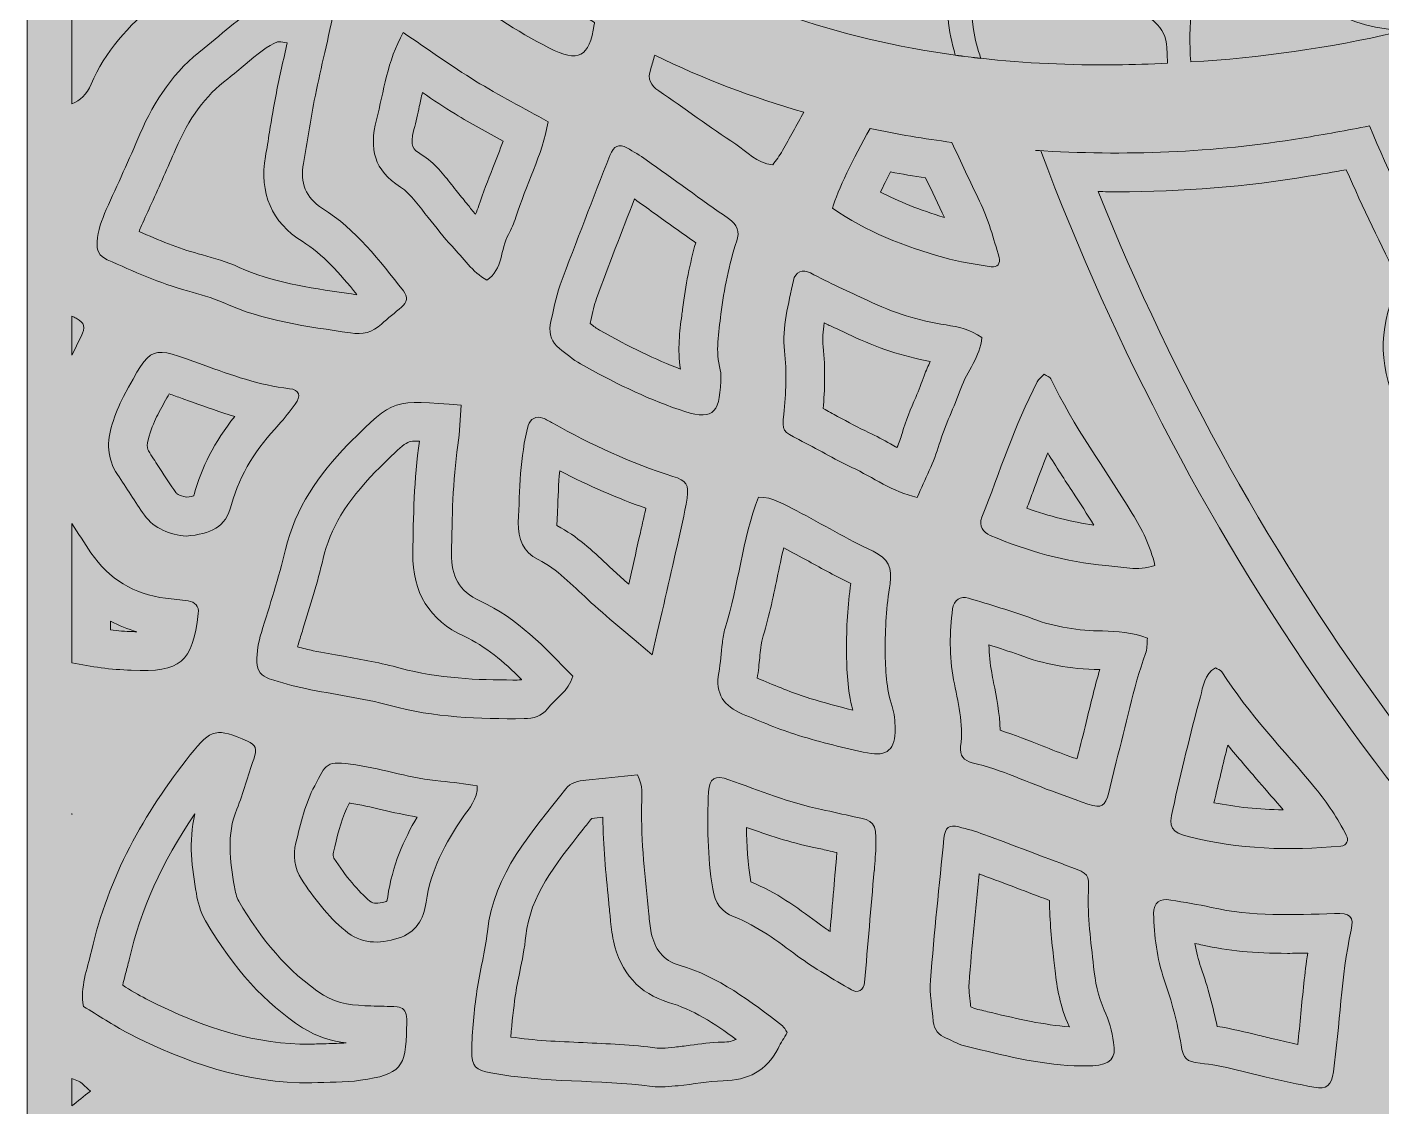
# Model space of a CAD drawing. Extents: x 140 to 2861, y -2860 to -140.
# Drawn here: x 140 to 700, y -2264 to -1817 of the extents above; entities that cross this region are included whole.
import ezdxf

# ---------------------------------------------------------------- set-up
doc = ezdxf.new("R2010")
doc.units = 0
doc.header["$MEASUREMENT"] = 0
doc.layers.add('Layer 1', color=7, linetype='Continuous')

# ---------------------------------------------------------------- blocks, each defined once
blk = doc.blocks.new('block 3')
at = {"layer": 'Layer 1', "lineweight": 0}
blk.add_lwpolyline([(140.32, -139.6), (140.32, -2859.85), (2860.58, -2859.85), (2860.58, -139.6), (140.32, -139.6)], dxfattribs=at)
for points, knots in [([(243.89, -1823.29), (243.89, -1823.29), (244.06, -1823.25), (244.48, -1823.25), (245.38, -1823.25), (246.54, -1823.42), (247.87, -1823.67), (246.26, -1830.74), (244.73, -1837.53), (243.35, -1844.36), (242.23, -1849.84), (241.36, -1855.3), (240.52, -1860.57), (239.96, -1864.08), (239.44, -1867.39), (238.84, -1870.71), (236.17, -1885.63), (241.56, -1898.08), (254, -1905.76), (262.62, -1911.09), (269.58, -1919.02), (276.56, -1927.7), (276.52, -1927.74), (276.47, -1927.78), (276.43, -1927.83), (276.4, -1927.82), (272.35, -1927.22), (272.35, -1927.22), (256.46, -1924.89), (241.45, -1922.68), (228.01, -1916.54), (222.78, -1914.15), (217.49, -1912.69), (212.82, -1911.39), (212.82, -1911.39), (210.98, -1910.88), (210.98, -1910.88), (202.81, -1908.59), (194.85, -1905.29), (186.6, -1901.69), (186.9, -1900.93), (187.25, -1900.1), (187.65, -1899.2), (189.01, -1896.16), (190.38, -1893.13), (191.76, -1890.11), (195.06, -1882.82), (198.47, -1875.29), (201.69, -1867.73), (207.14, -1854.91), (213.99, -1845.64), (223.26, -1838.54), (225.82, -1836.58), (228.2, -1834.56), (230.5, -1832.6), (235.29, -1828.53), (239.82, -1824.69), (243.89, -1823.29)], [0, 0, 0, 0, 1, 1, 1, 2, 2, 2, 3, 3, 3, 4, 4, 4, 5, 5, 5, 6, 6, 6, 7, 7, 7, 8, 8, 8, 9, 9, 9, 10, 10, 10, 11, 11, 11, 12, 12, 12, 13, 13, 13, 14, 14, 14, 15, 15, 15, 16, 16, 16, 17, 17, 17, 18, 18, 18, 19, 19, 19, 19]), ([(300.22, -1859.58), (301.06, -1856.31), (301.77, -1853.09), (302.45, -1849.97), (302.87, -1848.04), (303.29, -1846.14), (303.73, -1844.27), (308.17, -1847.28), (312.7, -1850.27), (317.31, -1853.11), (323.81, -1857.11), (330.51, -1860.78), (337.04, -1864.32), (335.79, -1867.95), (334.32, -1871.63), (332.82, -1875.42), (330.85, -1880.4), (328.81, -1885.54), (327.08, -1890.98), (326.68, -1892.21), (326.18, -1893.43), (325.61, -1894.55), (324.59, -1893.34), (323.54, -1892.01), (322.45, -1890.64), (321.14, -1888.97), (319.78, -1887.25), (318.27, -1885.49), (317.49, -1884.58), (316.64, -1883.46), (315.73, -1882.28), (312.7, -1878.33), (308.92, -1873.41), (303.2, -1869.81), (299.88, -1867.72), (298.37, -1866.76), (300.22, -1859.58)], [0, 0, 0, 0, 1, 1, 1, 2, 2, 2, 3, 3, 3, 4, 4, 4, 5, 5, 5, 6, 6, 6, 7, 7, 7, 8, 8, 8, 9, 9, 9, 10, 10, 10, 11, 11, 11, 12, 12, 12, 12]), ([(519.51, -1895.9), (509.11, -1892.71), (500.53, -1889.32), (493.09, -1885.44), (494.3, -1882.84), (495.7, -1880.03), (497.23, -1877.09), (502.01, -1877.96), (506.85, -1878.76), (511.72, -1879.49), (514.34, -1885.14), (516.95, -1890.64), (519.51, -1895.9)], [0, 0, 0, 0, 1, 1, 1, 2, 2, 2, 3, 3, 3, 4, 4, 4, 4]), ([(1721.31, -2475.94), (1650.1, -2492.19), (1576.59, -2500.42), (1502.82, -2500.42), (1275.74, -2500.42), (1053.46, -2423.1), (876.93, -2282.7), (747.66, -2179.87), (646.42, -2042.83), (583.05, -1885.2), (585.7, -1885.24), (588.33, -1885.26), (590.95, -1885.26), (617.95, -1885.26), (644.51, -1883.12), (669.9, -1878.88), (675.18, -1878.01), (680.42, -1877.09), (685.59, -1876.14), (692.52, -1891.82), (699.86, -1907.26), (707.5, -1922.18), (707.63, -1922.44), (707.76, -1922.7), (707.9, -1922.96), (699.09, -1938.69), (698.57, -1955.99), (706.48, -1973.45), (718.93, -2001.08), (733.65, -2027.64), (747.71, -2052.23), (767.43, -2086.76), (788.67, -2119.44), (814.5, -2157.91), (821.77, -2168.68), (829.03, -2179.4), (836.3, -2190.13), (839.34, -2194.61), (844.35, -2197.16), (849.55, -2197.16), (851.2, -2197.16), (852.87, -2196.9), (854.5, -2196.37), (861.28, -2194.17), (865.78, -2187.74), (865.54, -2180.62), (865.06, -2166.24), (861.95, -2153.6), (859.29, -2144.17), (857.96, -2139.46), (856.57, -2134.72), (855.14, -2129.94), (881.3, -2157.11), (909.28, -2182.57), (938.82, -2206.07), (956.91, -2220.45), (975.89, -2234.36), (995.3, -2247.44), (1002.96, -2261.61), (1012.87, -2279.29), (1024.11, -2296.31), (1024.37, -2296.71), (1024.64, -2297.12), (1024.9, -2297.53), (1028.35, -2302.86), (1033.56, -2310.91), (1045.09, -2315.48), (1047, -2316.24), (1049.01, -2316.61), (1050.99, -2316.61), (1054.94, -2316.61), (1058.83, -2315.15), (1061.84, -2312.37), (1066.36, -2308.2), (1068.09, -2301.8), (1066.29, -2295.92), (1065.62, -2293.73), (1064.97, -2291.62), (1064.34, -2289.57), (1079.4, -2297.86), (1094.69, -2305.72), (1110.06, -2313.08), (1170.4, -2341.94), (1234.14, -2364.18), (1299.51, -2379.2), (1355.25, -2392.01), (1412.38, -2399.57), (1469.48, -2401.7), (1471.75, -2407.46), (1473.91, -2412.89), (1476.03, -2418.12), (1476.38, -2418.96), (1476.7, -2419.83), (1477.04, -2420.7), (1479.19, -2426.37), (1482.15, -2434.14), (1489.71, -2440.99), (1492.76, -2443.75), (1496.61, -2445.13), (1500.45, -2445.13), (1504.3, -2445.13), (1508.14, -2443.75), (1511.19, -2440.99), (1518.76, -2434.14), (1521.71, -2426.37), (1523.87, -2420.7), (1524.2, -2419.83), (1524.52, -2418.96), (1524.89, -2418.08), (1526.97, -2412.93), (1529.11, -2407.57), (1531.36, -2401.87), (1588.39, -2400.06), (1645.11, -2392.79), (1700.1, -2380.25), (1760.8, -2366.4), (1820.45, -2345.97), (1877.38, -2319.51), (1897.35, -2310.23), (1917.18, -2300.1), (1936.67, -2289.24), (1936, -2291.39), (1935.32, -2293.61), (1934.61, -2295.92), (1932.81, -2301.8), (1934.54, -2308.2), (1939.06, -2312.37), (1942.07, -2315.15), (1945.96, -2316.61), (1949.91, -2316.61), (1951.9, -2316.61), (1953.9, -2316.24), (1955.81, -2315.48), (1967.34, -2310.91), (1972.55, -2302.85), (1976, -2297.53), (1976.27, -2297.12), (1976.53, -2296.71), (1976.79, -2296.32), (1988.21, -2279.02), (1998.02, -2261.51), (2006.23, -2246.28), (2016.71, -2239.15), (2026.97, -2231.86), (2036.76, -2224.59), (2075.52, -2195.82), (2112.12, -2163.88), (2145.94, -2129.35), (2144.44, -2134.33), (2143, -2139.28), (2141.6, -2144.19), (2138.95, -2153.59), (2135.84, -2166.23), (2135.36, -2180.62), (2135.13, -2187.74), (2139.63, -2194.17), (2146.41, -2196.37), (2148.04, -2196.9), (2149.71, -2197.16), (2151.35, -2197.16), (2156.56, -2197.16), (2161.57, -2194.61), (2164.6, -2190.13), (2164.6, -2190.13), (2165.47, -2188.85), (2165.47, -2188.85), (2172.45, -2178.55), (2179.42, -2168.25), (2186.42, -2157.88), (2212.24, -2119.44), (2233.47, -2086.76), (2253.19, -2052.24), (2267.25, -2027.64), (2281.97, -2001.08), (2294.41, -1973.48), (2301.54, -1957.75), (2301.81, -1942.06), (2295.31, -1927.57), (2304.32, -1911.02), (2312.84, -1894.12), (2320.75, -1877.12), (2324.15, -1877.72), (2327.57, -1878.31), (2331, -1878.88), (2356.39, -1883.12), (2382.96, -1885.26), (2409.96, -1885.26), (2414.72, -1885.26), (2419.54, -1885.19), (2424.4, -1885.06), (2407.98, -1923.97), (2388.93, -1962.09), (2367.62, -1998.67), (2226.81, -2240.41), (1991.24, -2414.37), (1721.31, -2475.94)], [0, 0, 0, 0, 1, 1, 1, 2, 2, 2, 3, 3, 3, 4, 4, 4, 5, 5, 5, 6, 6, 6, 7, 7, 7, 8, 8, 8, 9, 9, 9, 10, 10, 10, 11, 11, 11, 12, 12, 12, 13, 13, 13, 14, 14, 14, 15, 15, 15, 16, 16, 16, 17, 17, 17, 18, 18, 18, 19, 19, 19, 20, 20, 20, 21, 21, 21, 22, 22, 22, 23, 23, 23, 24, 24, 24, 25, 25, 25, 26, 26, 26, 27, 27, 27, 28, 28, 28, 29, 29, 29, 30, 30, 30, 31, 31, 31, 32, 32, 32, 33, 33, 33, 34, 34, 34, 35, 35, 35, 36, 36, 36, 37, 37, 37, 38, 38, 38, 39, 39, 39, 40, 40, 40, 41, 41, 41, 42, 42, 42, 43, 43, 43, 44, 44, 44, 45, 45, 45, 46, 46, 46, 47, 47, 47, 48, 48, 48, 49, 49, 49, 50, 50, 50, 51, 51, 51, 52, 52, 52, 53, 53, 53, 54, 54, 54, 55, 55, 55, 56, 56, 56, 57, 57, 57, 58, 58, 58, 59, 59, 59, 60, 60, 60, 61, 61, 61, 62, 62, 62, 63, 63, 63, 64, 64, 64, 65, 65, 65, 65]), ([(410.42, -1958.55), (400.17, -1954.68), (389.39, -1949.5), (376.92, -1942.49), (375.85, -1941.89), (374.5, -1940.84), (373.05, -1939.69), (373.13, -1939.29), (373.22, -1938.9), (373.31, -1938.5), (374.04, -1935.13), (374.74, -1931.94), (375.7, -1929.35), (380.76, -1915.66), (386.12, -1901.8), (391.39, -1888.25), (394.02, -1890.14), (396.66, -1892.04), (399.29, -1893.94), (404.97, -1898.04), (410.8, -1902.26), (416.7, -1906.39), (414.31, -1914.77), (412.52, -1923.82), (411.26, -1933.88), (411.15, -1934.72), (411.04, -1935.56), (410.93, -1936.39), (410.06, -1943.03), (409.09, -1950.41), (410.42, -1958.55)], [0, 0, 0, 0, 1, 1, 1, 2, 2, 2, 3, 3, 3, 4, 4, 4, 5, 5, 5, 6, 6, 6, 7, 7, 7, 8, 8, 8, 9, 9, 9, 10, 10, 10, 10]), ([(469.39, -1974.94), (470.03, -1967.21), (470.37, -1958.41), (469.33, -1949.26), (468.99, -1946.28), (469.26, -1943), (469.82, -1939.51), (471.23, -1940.18), (472.63, -1940.83), (474.02, -1941.47), (476.32, -1942.54), (478.61, -1943.61), (480.9, -1944.7), (491.45, -1949.75), (502.22, -1953.28), (513.68, -1955.45), (512.78, -1957.25), (511.91, -1959.2), (511.16, -1961.35), (510.17, -1964.21), (508.93, -1967.16), (507.62, -1970.27), (505.66, -1974.93), (503.63, -1979.75), (502.04, -1985.15), (501.47, -1987.06), (500.75, -1989), (499.9, -1991.03), (499.01, -1990.54), (498.1, -1990.04), (497.16, -1989.52), (494.3, -1987.92), (491.35, -1986.28), (488.12, -1984.76), (483.91, -1982.77), (479.74, -1980.51), (475.32, -1978.12), (473.39, -1977.07), (471.41, -1976), (469.39, -1974.94)], [0, 0, 0, 0, 1, 1, 1, 2, 2, 2, 3, 3, 3, 4, 4, 4, 5, 5, 5, 6, 6, 6, 7, 7, 7, 8, 8, 8, 9, 9, 9, 10, 10, 10, 11, 11, 11, 12, 12, 12, 13, 13, 13, 13]), ([(190.73, -1986.29), (191.92, -1982.62), (193.07, -1979.81), (194.33, -1977.46), (194.33, -1977.46), (194.94, -1976.31), (194.94, -1976.31), (196.32, -1973.73), (197.81, -1970.95), (199.04, -1968.81), (200.71, -1969.38), (202.65, -1970.08), (204.48, -1970.74), (205.49, -1971.11), (208.74, -1972.28), (208.74, -1972.28), (214.41, -1974.32), (220.17, -1976.39), (226.14, -1978.17), (217.76, -1988.72), (212.36, -1999.16), (209.37, -2010.48), (209.32, -2010.68), (209.27, -2010.84), (209.22, -2010.99), (208.65, -2011.14), (207.72, -2011.33), (206.24, -2011.54), (202.73, -2010.93), (202.05, -2009.98), (201.77, -2009.59), (199.53, -2006.48), (197.4, -2003.16), (195.15, -1999.65), (193.77, -1997.51), (192.4, -1995.37), (190.99, -1993.26), (190.31, -1992.24), (189.29, -1990.71), (190.73, -1986.29)], [0, 0, 0, 0, 1, 1, 1, 2, 2, 2, 3, 3, 3, 4, 4, 4, 5, 5, 5, 6, 6, 6, 7, 7, 7, 8, 8, 8, 9, 9, 9, 10, 10, 10, 11, 11, 11, 12, 12, 12, 13, 13, 13, 13]), ([(252.46, -2072.22), (253.08, -2070.18), (253.72, -2068.15), (254.35, -2066.11), (257.28, -2056.68), (260.32, -2046.94), (262.68, -2036.91), (265.58, -2024.6), (272.25, -2013.51), (284.32, -2000.97), (284.32, -2000.97), (284.51, -2000.79), (284.51, -2000.79), (284.76, -2000.55), (285.01, -2000.31), (285.25, -2000.07), (297.04, -1988.35), (297.04, -1988.35), (302.05, -1988.35), (302.05, -1988.35), (302.47, -1988.35), (302.47, -1988.35), (300.21, -2004.21), (299.98, -2019.72), (299.76, -2034.72), (299.51, -2050.91), (306.66, -2062.46), (320.99, -2069.05), (329.72, -2073.06), (337.27, -2079.54), (344.75, -2086.89), (344.68, -2086.96), (344.61, -2087.04), (344.54, -2087.12), (343.4, -2087.13), (342.26, -2087.13), (341.12, -2087.13), (326.96, -2087.13), (310.36, -2086.55), (294.57, -2082.23), (286.62, -2080.05), (278.71, -2078.67), (271.06, -2077.33), (266.74, -2076.57), (262.67, -2075.86), (258.63, -2075.02), (256.44, -2074.57), (254.23, -2074), (252.11, -2073.41), (252.22, -2073.02), (252.33, -2072.63), (252.46, -2072.22)], [0, 0, 0, 0, 1, 1, 1, 2, 2, 2, 3, 3, 3, 4, 4, 4, 5, 5, 5, 6, 6, 6, 7, 7, 7, 8, 8, 8, 9, 9, 9, 10, 10, 10, 11, 11, 11, 12, 12, 12, 13, 13, 13, 14, 14, 14, 15, 15, 15, 16, 16, 16, 17, 17, 17, 17]), ([(553.59, -2016.11), (554.41, -2013.93), (555.21, -2011.77), (556, -2009.64), (558.07, -2004.05), (560.1, -1998.59), (562.21, -1993.26), (565.69, -1998.91), (569.27, -2004.41), (572.8, -2009.83), (575.63, -2014.18), (578.54, -2018.65), (581.32, -2023.1), (572.14, -2021.79), (562.86, -2019.45), (553.59, -2016.11)], [0, 0, 0, 0, 1, 1, 1, 2, 2, 2, 3, 3, 3, 4, 4, 4, 5, 5, 5, 5]), ([(359.35, -2022.63), (359.43, -2020.86), (359.5, -2019.1), (359.56, -2017.33), (359.78, -2011.6), (359.99, -2006.02), (360.49, -2000.63), (372.69, -2006.93), (384.46, -2012.04), (396.09, -2016.08), (395.54, -2018.73), (394.92, -2021.42), (394.28, -2024.2), (393.97, -2025.54), (393.66, -2026.89), (393.36, -2028.23), (391.93, -2034.57), (390.49, -2040.9), (388.99, -2047.48), (386.89, -2045.66), (384.87, -2043.86), (382.89, -2042.03), (381.84, -2041.06), (380.8, -2040.08), (379.76, -2039.09), (374.12, -2033.77), (367.75, -2027.75), (359.35, -2023.31), (359.34, -2023.12), (359.34, -2022.89), (359.35, -2022.63)], [0, 0, 0, 0, 1, 1, 1, 2, 2, 2, 3, 3, 3, 4, 4, 4, 5, 5, 5, 6, 6, 6, 7, 7, 7, 8, 8, 8, 9, 9, 9, 10, 10, 10, 10]), ([(463.9, -2094.74), (457.57, -2092.79), (451.26, -2090.17), (444.58, -2087.4), (444.58, -2087.4), (442.11, -2086.38), (442.09, -2086.38), (442.63, -2083.36), (442.91, -2080.47), (443.15, -2077.9), (443.29, -2076.45), (443.42, -2075.09), (443.58, -2073.83), (443.58, -2073.83), (443.62, -2073.54), (443.62, -2073.54), (443.76, -2072.46), (443.95, -2071), (444.11, -2070.48), (446.83, -2061.86), (448.62, -2053.24), (450.35, -2044.9), (451.24, -2040.65), (452.1, -2036.5), (453.06, -2032.44), (456.46, -2034.23), (459.85, -2036.1), (463.4, -2038.06), (469.01, -2041.16), (474.79, -2044.35), (480.83, -2047.28), (479.54, -2056.11), (478.95, -2065.3), (479.04, -2075.3), (479.11, -2082.98), (479.38, -2091.13), (481.64, -2099.55), (475.37, -2098.06), (469.51, -2096.47), (463.9, -2094.74)], [0, 0, 0, 0, 1, 1, 1, 2, 2, 2, 3, 3, 3, 4, 4, 4, 5, 5, 5, 6, 6, 6, 7, 7, 7, 8, 8, 8, 9, 9, 9, 10, 10, 10, 11, 11, 11, 12, 12, 12, 13, 13, 13, 13]), ([(174.82, -2062.8), (178.26, -2064.61), (181.9, -2066.07), (185.73, -2067.18), (185.2, -2067.16), (184.64, -2067.14), (184.06, -2067.12), (184.06, -2067.12), (183.95, -2067.12), (183.95, -2067.12), (180.91, -2067.01), (177.87, -2066.79), (174.82, -2066.44), (174.82, -2066.44), (174.82, -2062.8), (174.82, -2062.8)], [0, 0, 0, 0, 1, 1, 1, 2, 2, 2, 3, 3, 3, 4, 4, 4, 5, 5, 5, 5]), ([(575.04, -2116.83), (574.76, -2117.86), (574.51, -2118.84), (574.27, -2119.77), (573.33, -2119.43), (572.33, -2119.07), (571.28, -2118.7), (567.57, -2117.4), (563.87, -2115.92), (559.95, -2114.36), (554.35, -2112.12), (548.61, -2109.83), (542.52, -2107.93), (542.37, -2100.81), (541.05, -2094.23), (539.85, -2088.23), (539.58, -2086.84), (539.3, -2085.45), (539.04, -2084.05), (538.34, -2080.36), (537.97, -2076.56), (537.91, -2072.59), (542.19, -2073.92), (546.33, -2075.27), (550.37, -2076.79), (560.45, -2080.58), (571.37, -2082.56), (583.71, -2082.83), (581.75, -2089.58), (580.12, -2096.3), (578.53, -2102.87), (577.37, -2107.7), (576.26, -2112.26), (575.04, -2116.83)], [0, 0, 0, 0, 1, 1, 1, 2, 2, 2, 3, 3, 3, 4, 4, 4, 5, 5, 5, 6, 6, 6, 7, 7, 7, 8, 8, 8, 9, 9, 9, 10, 10, 10, 11, 11, 11, 11]), ([(630.93, -2137.87), (632.85, -2129.62), (634.71, -2121.74), (636.63, -2114.04), (640.88, -2119.23), (645.21, -2124.23), (649.49, -2129.17), (652.8, -2132.99), (656.21, -2136.92), (659.47, -2140.82), (649.49, -2140.66), (640.08, -2139.69), (630.93, -2137.87)], [0, 0, 0, 0, 1, 1, 1, 2, 2, 2, 3, 3, 3, 4, 4, 4, 4]), ([(266.95, -2158.29), (266.95, -2158.29), (267.48, -2156.14), (267.48, -2156.14), (269.1, -2149.59), (270.62, -2143.41), (273.29, -2138.44), (273.37, -2138.28), (273.45, -2138.13), (273.53, -2137.98), (273.62, -2137.99), (273.7, -2138.01), (273.79, -2138.02), (278.06, -2138.68), (282.43, -2139.7), (287.07, -2140.78), (291.75, -2141.86), (296.54, -2142.98), (301.54, -2143.8), (296.19, -2152.88), (291.18, -2163.94), (289.4, -2176.81), (289.28, -2177.67), (289.14, -2178.23), (289.04, -2178.56), (288.96, -2178.59), (288.88, -2178.62), (288.77, -2178.65), (286.71, -2179.32), (285.36, -2179.46), (284.59, -2179.46), (283.51, -2179.46), (282.89, -2179.23), (282.03, -2178.51), (277, -2174.28), (272.27, -2168.64), (267.17, -2160.76), (266.79, -2160.18), (266.71, -2159.25), (266.95, -2158.29)], [0, 0, 0, 0, 1, 1, 1, 2, 2, 2, 3, 3, 3, 4, 4, 4, 5, 5, 5, 6, 6, 6, 7, 7, 7, 8, 8, 8, 9, 9, 9, 10, 10, 10, 11, 11, 11, 12, 12, 12, 13, 13, 13, 13]), ([(210.29, -2175.45), (210.89, -2178.8), (211.72, -2182.71), (214.05, -2186.68), (225.82, -2206.73), (238.58, -2220.78), (254.2, -2230.89), (260.17, -2234.75), (266.52, -2236.4), (272.18, -2237.17), (269.57, -2237.36), (266.8, -2237.43), (263.91, -2237.5), (261.85, -2237.55), (259.73, -2237.61), (257.56, -2237.71), (257.56, -2237.71), (257.04, -2237.71), (257.04, -2237.71), (235.74, -2237.71), (214.27, -2231.74), (189.46, -2218.94), (186.3, -2217.31), (183.13, -2215.38), (179.83, -2213.31), (180.16, -2211.82), (180.59, -2210.2), (181.05, -2208.49), (181.54, -2206.67), (182.05, -2204.79), (182.5, -2202.78), (187.14, -2182.29), (196.07, -2162.43), (209.65, -2142.47), (206.97, -2154.03), (208.45, -2165.04), (210.29, -2175.45)], [0, 0, 0, 0, 1, 1, 1, 2, 2, 2, 3, 3, 3, 4, 4, 4, 5, 5, 5, 6, 6, 6, 7, 7, 7, 8, 8, 8, 9, 9, 9, 10, 10, 10, 11, 11, 11, 12, 12, 12, 12]), ([(406.59, -2239.06), (404.84, -2239.23), (403.18, -2239.39), (401.89, -2239.39), (401.33, -2239.39), (400.98, -2239.36), (400.78, -2239.33), (390.38, -2237.93), (380.08, -2237.48), (370.13, -2237.05), (359.77, -2236.6), (349.89, -2236.17), (340.32, -2234.73), (340.7, -2228.59), (341.44, -2222.66), (342.1, -2217.88), (342.54, -2214.67), (343.22, -2211.33), (343.95, -2207.78), (344.93, -2203.05), (345.93, -2198.16), (346.5, -2192.92), (348.28, -2176.32), (358.43, -2163.58), (370.17, -2148.82), (371.36, -2147.34), (372.54, -2145.85), (373.71, -2144.36), (375.25, -2144.2), (376.78, -2144.04), (378.3, -2143.89), (378.4, -2155.62), (379.55, -2167.05), (380.67, -2178.16), (380.91, -2180.59), (381.16, -2183.03), (381.39, -2185.47), (381.39, -2185.47), (381.43, -2185.93), (381.43, -2185.93), (381.69, -2188.65), (381.99, -2191.73), (382.69, -2195.02), (385.46, -2207.95), (393.54, -2216.96), (405.44, -2220.41), (415.42, -2223.3), (424.4, -2229.05), (433.43, -2235.7), (432.17, -2236.39), (430.39, -2236.81), (427.67, -2236.87), (422.94, -2236.97), (418.61, -2237.56), (414.42, -2238.13), (412.17, -2238.44), (410.05, -2238.73), (408.03, -2238.92), (408.03, -2238.92), (406.59, -2239.06), (406.59, -2239.06)], [0, 0, 0, 0, 1, 1, 1, 2, 2, 2, 3, 3, 3, 4, 4, 4, 5, 5, 5, 6, 6, 6, 7, 7, 7, 8, 8, 8, 9, 9, 9, 10, 10, 10, 11, 11, 11, 12, 12, 12, 13, 13, 13, 14, 14, 14, 15, 15, 15, 16, 16, 16, 17, 17, 17, 18, 18, 18, 19, 19, 19, 20, 20, 20, 20]), ([(465.46, -2156.33), (467.38, -2156.73), (469.33, -2157.18), (471.38, -2157.65), (472.58, -2157.92), (473.8, -2158.2), (475.03, -2158.48), (474.98, -2159.41), (474.91, -2160.37), (474.84, -2161.35), (474.81, -2161.84), (474.78, -2162.32), (474.74, -2162.81), (474.64, -2163.35), (474.57, -2163.9), (474.52, -2164.46), (474.52, -2164.46), (472.67, -2186.25), (472.25, -2191.14), (470.9, -2190.24), (469.58, -2189.32), (468.3, -2188.38), (468.3, -2188.38), (466.67, -2187.17), (466.67, -2187.17), (458.52, -2181.14), (450.11, -2174.92), (439.46, -2170.59), (438.21, -2162.94), (437.77, -2155.2), (437.71, -2148.05), (446.54, -2151.24), (455.69, -2154.32), (465.46, -2156.33)], [0, 0, 0, 0, 1, 1, 1, 2, 2, 2, 3, 3, 3, 4, 4, 4, 5, 5, 5, 6, 6, 6, 7, 7, 7, 8, 8, 8, 9, 9, 9, 10, 10, 10, 11, 11, 11, 11]), ([(529.68, -2212.51), (530.86, -2197.51), (532.37, -2182.24), (533.88, -2167.33), (542.94, -2170.69), (552.08, -2174.15), (560.95, -2177.51), (560.95, -2177.51), (562.97, -2178.27), (562.97, -2178.27), (562.95, -2186.87), (563.87, -2195.04), (564.77, -2202.99), (564.93, -2204.44), (565.1, -2205.89), (565.26, -2207.35), (565.99, -2214.08), (567.25, -2222.07), (571.08, -2230.32), (571.1, -2230.38), (571.13, -2230.43), (571.15, -2230.49), (560.66, -2229.76), (550.12, -2227.28), (539.01, -2224.66), (536.83, -2224.14), (534.65, -2223.63), (532.49, -2223.13), (532.1, -2223.03), (531.2, -2222.63), (530.36, -2222.24), (530.32, -2221.88), (530.28, -2221.53), (530.24, -2221.19), (529.86, -2217.92), (529.49, -2214.84), (529.68, -2212.51)], [0, 0, 0, 0, 1, 1, 1, 2, 2, 2, 3, 3, 3, 4, 4, 4, 5, 5, 5, 6, 6, 6, 7, 7, 7, 8, 8, 8, 9, 9, 9, 10, 10, 10, 11, 11, 11, 12, 12, 12, 12]), ([(669.66, -2200.03), (668.41, -2208.46), (667.62, -2216.81), (666.85, -2224.97), (666.43, -2229.36), (666.03, -2233.62), (665.57, -2237.81), (662.4, -2237.12), (659.25, -2236.39), (656.15, -2235.68), (653.97, -2235.17), (651.79, -2234.63), (649.61, -2234.1), (644.03, -2232.71), (638.3, -2231.3), (632.21, -2230.34), (630.66, -2222.52), (628.45, -2214.46), (625.52, -2205.87), (624.47, -2202.8), (623.65, -2199.53), (623.06, -2196.07), (624.16, -2196.28), (625.23, -2196.5), (626.29, -2196.74), (636.53, -2199.06), (647.65, -2200.14), (661.28, -2200.14), (664.08, -2200.14), (666.88, -2200.1), (669.66, -2200.03)], [0, 0, 0, 0, 1, 1, 1, 2, 2, 2, 3, 3, 3, 4, 4, 4, 5, 5, 5, 6, 6, 6, 7, 7, 7, 8, 8, 8, 9, 9, 9, 10, 10, 10, 10])]:
    blk.add_open_spline(points, degree=3, knots=knots, dxfattribs=at)
blk = doc.blocks.new('block 5')
at = {"layer": 'Layer 1', "lineweight": 0}
blk.add_lwpolyline([(140.32, -139.6), (140.32, -2859.85), (2860.58, -2859.85), (2860.58, -139.6), (140.32, -139.6)], dxfattribs=at)
for points, knots in [([(645.57, -1746.8), (648.14, -1757.9), (649.33, -1768.93), (653.9, -1779.07), (663.51, -1800.13), (678.07, -1814.84), (702.08, -1817.95), (703.43, -1818.11), (705.01, -1818.26), (705.93, -1819.03), (706.04, -1819.11), (706.16, -1819.3), (706.27, -1819.41), (678.3, -1825.87), (650.02, -1829.9), (621.32, -1831.59), (619.13, -1802.13), (627.97, -1771.04), (645.57, -1746.8)], [0, 0, 0, 0, 1, 1, 1, 2, 2, 2, 3, 3, 3, 4, 4, 4, 5, 5, 5, 6, 6, 6, 6]), ([(374.88, -1815.26), (374.84, -1815.53), (374.8, -1815.79), (374.76, -1816.06), (372.74, -1829.68), (368.33, -1832.02), (355.99, -1825.74), (342.57, -1818.92), (330.1, -1810.56), (318.04, -1801.58), (316.39, -1800.35), (314.98, -1798.79), (313.37, -1797.5), (307.27, -1792.57), (306.08, -1786.68), (309.41, -1779.6), (311.61, -1774.93), (313.09, -1769.89), (315.51, -1765.34), (316.01, -1764.39), (316.53, -1763.44), (317.04, -1762.49), (331.61, -1783.15), (351.03, -1800.65), (374.88, -1815.26)], [0, 0, 0, 0, 1, 1, 1, 2, 2, 2, 3, 3, 3, 4, 4, 4, 5, 5, 5, 6, 6, 6, 7, 7, 7, 8, 8, 8, 8]), ([(534.57, -1830.1), (534.57, -1830.1), (534.57, -1830.13), (534.57, -1830.13), (531.03, -1829.75), (527.5, -1829.33), (524, -1828.83), (524, -1828.79), (524, -1828.79), (524, -1828.75), (500.02, -1825.49), (476.51, -1820.03), (453.53, -1811.92), (453.53, -1811.92), (453.53, -1811.96), (453.53, -1811.96), (453.34, -1811.88), (453.11, -1811.81), (452.92, -1811.73), (453.11, -1811.81), (453.34, -1811.85), (453.53, -1811.92), (453.73, -1792.83), (458.99, -1778.27), (471.71, -1766.66), (475.28, -1763.4), (477.7, -1762.44), (481.66, -1766.97), (491.42, -1778.27), (503.44, -1786.79), (517.66, -1791.79), (521, -1792.98), (522.89, -1794.21), (521.96, -1798.24), (519.58, -1808.73), (521.16, -1818.88), (524, -1828.75), (527.5, -1829.29), (531.03, -1829.71), (534.57, -1830.1), (534.26, -1829.14), (533.95, -1828.25), (533.64, -1827.29), (526.19, -1802.51), (532.8, -1783.14), (552.62, -1768.35), (556.54, -1765.43), (558.96, -1764.7), (562.69, -1769.2), (576.14, -1785.53), (590.89, -1800.67), (606.38, -1815.07), (609.68, -1818.07), (611.26, -1821.14), (611.45, -1825.75), (611.52, -1827.87), (611.64, -1830.02), (611.76, -1832.17), (604.69, -1832.52), (597.58, -1832.71), (590.47, -1832.75), (571.6, -1832.98), (552.97, -1832.17), (534.57, -1830.1)], [0, 0, 0, 0, 1, 1, 1, 2, 2, 2, 3, 3, 3, 4, 4, 4, 5, 5, 5, 6, 6, 6, 7, 7, 7, 8, 8, 8, 9, 9, 9, 10, 10, 10, 11, 11, 11, 12, 12, 12, 13, 13, 13, 14, 14, 14, 15, 15, 15, 16, 16, 16, 17, 17, 17, 18, 18, 18, 19, 19, 19, 20, 20, 20, 21, 21, 21, 21]), ([(158.82, -1778.68), (160.9, -1779.76), (163.21, -1781), (165.84, -1782.38), (175.89, -1787.65), (185.91, -1792.91), (197.06, -1795.63), (201.4, -1796.69), (202.12, -1799.19), (199.32, -1802.08), (197.52, -1803.93), (195.71, -1805.8), (193.7, -1807.4), (182.21, -1816.54), (172.56, -1827.19), (166.77, -1840.83), (164.97, -1845.07), (162.29, -1847.59), (158.82, -1848.98), (158.82, -1848.98), (158.82, -1778.68), (158.82, -1778.68)], [0, 0, 0, 0, 1, 1, 1, 2, 2, 2, 3, 3, 3, 4, 4, 4, 5, 5, 5, 6, 6, 6, 7, 7, 7, 7]), ([(267.19, -1810.81), (264.15, -1824.39), (261.39, -1835.92), (259.03, -1847.54), (257.28, -1856.15), (256.14, -1864.88), (254.59, -1873.53), (253.17, -1881.48), (255.31, -1887.76), (262.41, -1892.15), (276.36, -1900.77), (285.89, -1913.77), (295.89, -1926.29), (297.84, -1928.73), (297.46, -1930.99), (295.13, -1932.96), (292.37, -1935.31), (289.47, -1937.51), (286.84, -1939.99), (283.14, -1943.49), (278.93, -1944.37), (273.98, -1943.64), (256.07, -1940.97), (238.11, -1938.75), (221.36, -1931.09), (216.7, -1928.96), (211.62, -1927.68), (206.65, -1926.28), (195.15, -1923.06), (184.32, -1918.18), (173.44, -1913.38), (170.08, -1911.9), (169.03, -1909.48), (169.26, -1906.01), (169.56, -1901.26), (171.14, -1896.92), (173.05, -1892.65), (177.71, -1882.26), (182.51, -1871.94), (186.97, -1861.46), (192.95, -1847.4), (201.24, -1835.25), (213.53, -1825.84), (221.73, -1819.57), (229.14, -1811.43), (238.72, -1808.15), (247.39, -1805.18), (256.79, -1810.48), (267.19, -1810.81)], [0, 0, 0, 0, 1, 1, 1, 2, 2, 2, 3, 3, 3, 4, 4, 4, 5, 5, 5, 6, 6, 6, 7, 7, 7, 8, 8, 8, 9, 9, 9, 10, 10, 10, 11, 11, 11, 12, 12, 12, 13, 13, 13, 14, 14, 14, 15, 15, 15, 16, 16, 16, 16]), ([(325.7, -1839.48), (335.32, -1845.41), (345.42, -1850.57), (355.74, -1856.3), (353.21, -1870.21), (346.52, -1882.61), (342.33, -1895.82), (341.55, -1898.28), (340.52, -1900.7), (339.27, -1902.95), (335.87, -1909.06), (337.16, -1917.39), (330.3, -1921.84), (324.33, -1918.41), (320.67, -1912.6), (316.03, -1907.81), (312.45, -1904.11), (309.48, -1899.82), (306.12, -1895.9), (302.42, -1891.58), (299.29, -1886.26), (294.67, -1883.34), (283.69, -1876.42), (281.68, -1867.41), (284.73, -1855.59), (287.79, -1843.68), (289.13, -1831.29), (295.82, -1819.47), (306.06, -1826.37), (315.65, -1833.3), (325.7, -1839.48)], [0, 0, 0, 0, 1, 1, 1, 2, 2, 2, 3, 3, 3, 4, 4, 4, 5, 5, 5, 6, 6, 6, 7, 7, 7, 8, 8, 8, 9, 9, 9, 10, 10, 10, 10]), ([(452.62, -1868.24), (451.39, -1870.42), (449.79, -1872.37), (448.53, -1874.19), (441.78, -1873.4), (437.94, -1868.73), (433.28, -1865.63), (422.53, -1858.47), (412.07, -1850.88), (401.43, -1843.55), (398.08, -1841.25), (396.63, -1838.83), (398.08, -1834.48), (398.71, -1832.6), (399.25, -1830.7), (399.74, -1828.79), (419.73, -1838.59), (440.32, -1846.37), (461.41, -1852.37), (458.49, -1857.67), (455.59, -1862.98), (452.62, -1868.24)], [0, 0, 0, 0, 1, 1, 1, 2, 2, 2, 3, 3, 3, 4, 4, 4, 5, 5, 5, 6, 6, 6, 7, 7, 7, 7]), ([(473.24, -1892.11), (475.44, -1884.49), (481.65, -1871.67), (488.81, -1859.13), (499.97, -1861.48), (511.23, -1863.38), (522.61, -1864.85), (526.32, -1873.01), (530.11, -1881.12), (534.03, -1889.17), (537.67, -1896.65), (539.83, -1904.58), (542.12, -1912.48), (542.81, -1914.83), (541.34, -1916.68), (538.87, -1916.29), (532.28, -1915.26), (525.61, -1914.35), (519.22, -1912.51), (502.91, -1907.8), (487.13, -1901.76), (473.24, -1892.11)], [0, 0, 0, 0, 1, 1, 1, 2, 2, 2, 3, 3, 3, 4, 4, 4, 5, 5, 5, 6, 6, 6, 7, 7, 7, 7]), ([(1724.87, -2491.54), (1425.79, -2559.76), (1106.27, -2485.55), (866.98, -2295.22), (723.83, -2181.37), (620.75, -2032.29), (559.33, -1868.3), (558.6, -1868.26), (557.87, -1868.21), (557.15, -1868.16), (593.85, -1870.51), (630.65, -1869.2), (667.27, -1863.1), (676.61, -1861.55), (685.91, -1859.87), (695.17, -1858.03), (703.39, -1877.35), (712.25, -1896.33), (721.74, -1914.89), (723.29, -1917.93), (724.87, -1920.95), (726.45, -1923.96), (726.14, -1924.37), (725.83, -1924.78), (725.52, -1925.19), (715.76, -1938.14), (714.42, -1952.2), (721.07, -1966.88), (733.05, -1993.47), (747.15, -2019.02), (761.6, -2044.3), (782.08, -2080.15), (804.75, -2114.69), (827.76, -2148.96), (835.02, -2159.72), (842.29, -2170.44), (849.55, -2181.16), (849.16, -2169.67), (846.86, -2159.03), (843.9, -2148.54), (835.32, -2118.29), (825.31, -2088.56), (814.42, -2059.15), (853.93, -2108.88), (898.82, -2153.81), (948.78, -2193.54), (967.7, -2208.6), (987.31, -2222.88), (1007.5, -2236.36), (1012.17, -2245.06), (1016.94, -2253.71), (1021.9, -2262.26), (1026.85, -2270.8), (1032.01, -2279.24), (1037.47, -2287.51), (1040.66, -2292.35), (1043.54, -2297.65), (1050.99, -2300.61), (1048.23, -2291.58), (1045.84, -2283.97), (1043.5, -2276.37), (1041.3, -2269.22), (1039.02, -2262.11), (1036.69, -2255.01), (1062.63, -2270.89), (1089.43, -2285.47), (1116.97, -2298.64), (1176.25, -2327), (1238.87, -2348.85), (1303.09, -2363.61), (1361.41, -2377.01), (1421.01, -2384.52), (1480.53, -2386.04), (1483.92, -2394.73), (1487.34, -2403.42), (1490.85, -2412.07), (1493.15, -2417.72), (1494.76, -2423.98), (1500.45, -2429.13), (1506.14, -2423.98), (1507.75, -2417.72), (1510.06, -2412.07), (1513.55, -2403.45), (1516.96, -2394.81), (1520.33, -2386.15), (1579.84, -2384.97), (1639.02, -2377.77), (1696.54, -2364.65), (1756.15, -2351.05), (1814.72, -2330.98), (1870.64, -2305), (1902.77, -2290.07), (1934.12, -2273.13), (1964.42, -2254.37), (1962.02, -2261.68), (1959.67, -2269.01), (1957.4, -2276.37), (1955.06, -2283.97), (1952.68, -2291.58), (1949.91, -2300.61), (1957.36, -2297.65), (1960.25, -2292.35), (1963.43, -2287.51), (1974.58, -2270.62), (1984.47, -2253.03), (1994, -2235.24), (2005.25, -2227.66), (2016.34, -2219.83), (2027.23, -2211.74), (2075.88, -2175.62), (2121.07, -2134.43), (2161.53, -2089.33), (2169.8, -2080.11), (2177.87, -2070.71), (2185.75, -2061.15), (2175.14, -2089.91), (2165.39, -2118.98), (2157, -2148.54), (2154.04, -2159.03), (2151.74, -2169.67), (2151.36, -2181.16), (2158.62, -2170.44), (2165.88, -2159.72), (2173.14, -2148.96), (2196.15, -2114.69), (2218.82, -2080.15), (2239.3, -2044.3), (2253.75, -2019.02), (2267.85, -1993.47), (2279.84, -1966.88), (2286.08, -1953.09), (2285.27, -1939.84), (2277.05, -1927.55), (2289.5, -1905.21), (2300.96, -1882.39), (2311.38, -1859.14), (2318.78, -1860.54), (2326.19, -1861.86), (2333.63, -1863.1), (2371.89, -1869.48), (2410.35, -1870.63), (2448.69, -1867.82), (2429.8, -1915.98), (2407.27, -1962.4), (2381.45, -2006.73), (2240.59, -2248.53), (2002, -2428.33), (1724.87, -2491.54)], [0, 0, 0, 0, 1, 1, 1, 2, 2, 2, 3, 3, 3, 4, 4, 4, 5, 5, 5, 6, 6, 6, 7, 7, 7, 8, 8, 8, 9, 9, 9, 10, 10, 10, 11, 11, 11, 12, 12, 12, 13, 13, 13, 14, 14, 14, 15, 15, 15, 16, 16, 16, 17, 17, 17, 18, 18, 18, 19, 19, 19, 20, 20, 20, 21, 21, 21, 22, 22, 22, 23, 23, 23, 24, 24, 24, 25, 25, 25, 26, 26, 26, 27, 27, 27, 28, 28, 28, 29, 29, 29, 30, 30, 30, 31, 31, 31, 32, 32, 32, 33, 33, 33, 34, 34, 34, 35, 35, 35, 36, 36, 36, 37, 37, 37, 38, 38, 38, 39, 39, 39, 40, 40, 40, 41, 41, 41, 42, 42, 42, 43, 43, 43, 44, 44, 44, 45, 45, 45, 46, 46, 46, 47, 47, 47, 48, 48, 48, 49, 49, 49, 49]), ([(426.86, -1958.95), (427.25, -1960.41), (427.07, -1962.04), (427.03, -1963.58), (426.65, -1977.69), (423.31, -1980.01), (409.82, -1975.35), (395.59, -1970.44), (382.16, -1963.79), (369.07, -1956.44), (365.95, -1954.68), (363.2, -1952.23), (360.33, -1950.04), (357.12, -1947.59), (356.17, -1944.26), (356.48, -1940.31), (357.85, -1934.8), (358.73, -1929.1), (360.69, -1923.8), (367.32, -1905.86), (374.3, -1888.05), (381.23, -1870.22), (382.79, -1866.22), (384.94, -1865.34), (388.25, -1867.15), (390.97, -1868.63), (393.66, -1870.23), (396.19, -1872.02), (407.57, -1880.11), (418.79, -1888.43), (430.29, -1896.35), (433.95, -1898.87), (434.91, -1901.9), (433.67, -1905.62), (430.4, -1915.49), (428.43, -1925.55), (427.13, -1935.87), (426.16, -1943.62), (424.77, -1951.2), (426.86, -1958.95)], [0, 0, 0, 0, 1, 1, 1, 2, 2, 2, 3, 3, 3, 4, 4, 4, 5, 5, 5, 6, 6, 6, 7, 7, 7, 8, 8, 8, 9, 9, 9, 10, 10, 10, 11, 11, 11, 12, 12, 12, 13, 13, 13, 13]), ([(487.8, -1930.27), (498.21, -1935.25), (508.9, -1938.54), (520.16, -1940.34), (525.28, -1941.16), (530.29, -1942.18), (534.96, -1945.5), (534.47, -1953.47), (528.77, -1959.4), (526.28, -1966.59), (523.58, -1974.38), (519.74, -1981.69), (517.38, -1989.68), (515.22, -1997.02), (511.53, -2003.91), (508.26, -2011.62), (497.9, -2009.33), (489.99, -2003.33), (481.29, -1999.23), (473.84, -1995.71), (466.7, -1991.52), (459.36, -1987.75), (452.56, -1984.25), (452.45, -1984.31), (453.12, -1977.29), (453.96, -1968.56), (454.44, -1959.9), (453.43, -1951.07), (452.31, -1941.24), (455.14, -1931.6), (457.08, -1922.01), (457.82, -1918.38), (460.92, -1917.1), (464.14, -1918.83), (471.87, -1922.99), (479.9, -1926.49), (487.8, -1930.27)], [0, 0, 0, 0, 1, 1, 1, 2, 2, 2, 3, 3, 3, 4, 4, 4, 5, 5, 5, 6, 6, 6, 7, 7, 7, 8, 8, 8, 9, 9, 9, 10, 10, 10, 11, 11, 11, 12, 12, 12, 12]), ([(158.82, -1936.65), (159.44, -1936.94), (160.04, -1937.25), (160.64, -1937.57), (164.16, -1939.51), (164.55, -1941.26), (162.64, -1945.14), (161.38, -1947.71), (160.1, -1950.27), (158.82, -1952.83), (158.82, -1952.83), (158.82, -1936.65), (158.82, -1936.65)], [0, 0, 0, 0, 1, 1, 1, 2, 2, 2, 3, 3, 3, 4, 4, 4, 4]), ([(175.51, -1981.34), (176.78, -1977.43), (178.28, -1973.52), (180.22, -1969.9), (192.02, -1947.89), (191, -1948.91), (213.09, -1956.84), (224.76, -1961.04), (236.34, -1965.3), (248.78, -1966.68), (252.86, -1967.13), (253.72, -1969.68), (251.14, -1973.11), (248.97, -1976), (246.77, -1978.89), (244.32, -1981.54), (235.45, -1991.17), (228.23, -2001.75), (224.84, -2014.57), (222.25, -2024.38), (216.36, -2026.56), (206.11, -2027.67), (199.34, -2026.91), (193, -2024.81), (188.78, -2018.93), (184.87, -2013.49), (181.4, -2007.72), (177.68, -2002.14), (173.3, -1995.57), (173.17, -1988.53), (175.51, -1981.34)], [0, 0, 0, 0, 1, 1, 1, 2, 2, 2, 3, 3, 3, 4, 4, 4, 5, 5, 5, 6, 6, 6, 7, 7, 7, 8, 8, 8, 9, 9, 9, 10, 10, 10, 10]), ([(586.26, -2039.77), (569.68, -2038.28), (553.76, -2033.9), (538.47, -2027.33), (535.44, -2026.02), (533.56, -2023.6), (535.02, -2019.87), (542.39, -2001.11), (548.49, -1981.84), (557.86, -1963.91), (558.51, -1962.68), (559.77, -1961.77), (560.72, -1960.73), (561.81, -1961.43), (563.07, -1961.78), (563.44, -1962.56), (572.87, -1982.22), (585.8, -1999.75), (597.14, -2018.24), (601.14, -2024.76), (604.64, -2031.66), (606.51, -2039.8), (599.33, -2042.23), (592.73, -2040.36), (586.26, -2039.77)], [0, 0, 0, 0, 1, 1, 1, 2, 2, 2, 3, 3, 3, 4, 4, 4, 5, 5, 5, 6, 6, 6, 7, 7, 7, 8, 8, 8, 8]), ([(319.69, -1973.56), (319.28, -1979.03), (319.18, -1984.6), (318.39, -1990.08), (316.22, -2004.98), (315.98, -2019.96), (315.76, -2034.97), (315.62, -2044.16), (318.7, -2050.39), (327.68, -2054.52), (342.94, -2061.53), (354.35, -2073.71), (365.87, -2085.54), (364.15, -2091.78), (358.78, -2094.69), (355.37, -2099.09), (352.97, -2102.19), (349.6, -2103.08), (345.75, -2103.11), (327.08, -2103.26), (308.59, -2102.65), (290.35, -2097.66), (278.91, -2094.53), (267.02, -2093.11), (255.38, -2090.69), (250.33, -2089.64), (245.35, -2088.17), (240.44, -2086.59), (237.28, -2085.58), (235.37, -2083.37), (235.31, -2079.71), (235.24, -2075.51), (235.93, -2071.54), (237.16, -2067.52), (240.66, -2056.15), (244.38, -2044.81), (247.1, -2033.24), (251.18, -2015.96), (260.86, -2002.26), (272.86, -1989.81), (273.21, -1989.43), (273.6, -1989.09), (273.97, -1988.72), (291.78, -1971.01), (291.78, -1971.01), (319.69, -1973.56)], [0, 0, 0, 0, 1, 1, 1, 2, 2, 2, 3, 3, 3, 4, 4, 4, 5, 5, 5, 6, 6, 6, 7, 7, 7, 8, 8, 8, 9, 9, 9, 10, 10, 10, 11, 11, 11, 12, 12, 12, 13, 13, 13, 14, 14, 14, 15, 15, 15, 15]), ([(357.66, -1980.94), (373.51, -1989.82), (389.91, -1997.45), (407.28, -2002.94), (412.88, -2004.71), (414.01, -2006.31), (413.12, -2011.99), (412.08, -2018.63), (410.45, -2025.18), (408.97, -2031.75), (405.8, -2045.82), (402.56, -2059.88), (398.71, -2076.74), (388.38, -2067.89), (379.97, -2061.1), (372.04, -2053.79), (365.57, -2047.81), (359.53, -2041.42), (351.55, -2037.29), (345.42, -2034.11), (343.07, -2028.96), (343.37, -2021.95), (343.94, -2008.48), (344.01, -1994.99), (347.47, -1981.84), (348.17, -1979.18), (350.99, -1977.79), (353.5, -1978.83), (354.93, -1979.43), (356.3, -1980.18), (357.66, -1980.94)], [0, 0, 0, 0, 1, 1, 1, 2, 2, 2, 3, 3, 3, 4, 4, 4, 5, 5, 5, 6, 6, 6, 7, 7, 7, 8, 8, 8, 9, 9, 9, 10, 10, 10, 10]), ([(487.73, -2117.29), (478.13, -2115.28), (468.56, -2112.92), (459.19, -2110.03), (451.31, -2107.6), (443.68, -2104.34), (436.05, -2101.19), (428.5, -2098.07), (424.58, -2092.74), (426.24, -2084.11), (427.02, -2080.05), (427.19, -2075.88), (427.72, -2071.78), (427.98, -2069.73), (428.23, -2067.64), (428.85, -2065.68), (434.42, -2047.99), (435.95, -2029.26), (442.6, -2011.47), (448.69, -2011.46), (453.54, -2014.7), (458.48, -2017.23), (469.06, -2022.65), (479.23, -2028.91), (489.99, -2033.92), (496.39, -2036.9), (498.08, -2040.8), (497.01, -2047.37), (495.52, -2056.54), (494.96, -2065.8), (495.04, -2075.16), (495.11, -2083), (495.38, -2090.59), (497.91, -2098.09), (498.88, -2100.96), (499.08, -2104.18), (499.14, -2107.25), (499.3, -2115.68), (495.8, -2118.98), (487.73, -2117.29)], [0, 0, 0, 0, 1, 1, 1, 2, 2, 2, 3, 3, 3, 4, 4, 4, 5, 5, 5, 6, 6, 6, 7, 7, 7, 8, 8, 8, 9, 9, 9, 10, 10, 10, 11, 11, 11, 12, 12, 12, 13, 13, 13, 13]), ([(158.82, -2022.48), (161.47, -2026.5), (164.02, -2030.58), (166.73, -2034.56), (174.17, -2045.45), (184.49, -2051.7), (197.59, -2053.32), (200.68, -2053.7), (203.78, -2053.95), (206.85, -2054.45), (209.73, -2054.91), (211.46, -2056.43), (211.06, -2059.7), (208.63, -2079.99), (203.96, -2083.97), (183.39, -2083.1), (174.97, -2082.81), (166.79, -2081.74), (158.82, -2079.98), (158.82, -2079.98), (158.82, -2022.48), (158.82, -2022.48)], [0, 0, 0, 0, 1, 1, 1, 2, 2, 2, 3, 3, 3, 4, 4, 4, 5, 5, 5, 6, 6, 6, 7, 7, 7, 7]), ([(565.98, -2133.79), (554.29, -2129.69), (543.11, -2124.16), (530.95, -2121.33), (527.59, -2120.55), (525.75, -2118.34), (526.22, -2114.56), (527.41, -2105.16), (525.02, -2096.12), (523.31, -2087), (521.49, -2077.28), (521.55, -2067.47), (522.88, -2057.7), (523.39, -2054), (526.18, -2052.26), (529.5, -2053.3), (538.36, -2056.05), (547.33, -2058.55), (556, -2061.81), (565.37, -2065.33), (574.95, -2066.7), (584.85, -2066.85), (591.01, -2066.95), (597.14, -2067.5), (603.42, -2069.8), (603.16, -2072.23), (603.35, -2074.36), (602.68, -2076.17), (597.35, -2090.77), (594.5, -2106.02), (590.49, -2120.97), (584.44, -2143.55), (589.43, -2142.04), (565.98, -2133.79)], [0, 0, 0, 0, 1, 1, 1, 2, 2, 2, 3, 3, 3, 4, 4, 4, 5, 5, 5, 6, 6, 6, 7, 7, 7, 8, 8, 8, 9, 9, 9, 10, 10, 10, 11, 11, 11, 11]), ([(613.87, -2140.64), (617.46, -2125.07), (621.09, -2109.49), (625.3, -2094.07), (626.45, -2089.87), (626.84, -2084.69), (631.52, -2082.09), (632.44, -2082.63), (633.64, -2082.94), (634.13, -2083.71), (645.31, -2101.19), (659.74, -2116.06), (672.9, -2131.95), (677.86, -2137.95), (682.1, -2144.39), (685.63, -2151.3), (686.69, -2153.37), (685.96, -2155.57), (683.36, -2155.82), (662.14, -2157.85), (641.06, -2157.04), (620.31, -2151.89), (613.25, -2150.14), (612.14, -2148.11), (613.87, -2140.64)], [0, 0, 0, 0, 1, 1, 1, 2, 2, 2, 3, 3, 3, 4, 4, 4, 5, 5, 5, 6, 6, 6, 7, 7, 7, 8, 8, 8, 8]), ([(231.43, -2112.4), (234.89, -2113.91), (235.43, -2115.58), (233.98, -2119.88), (231.67, -2126.75), (229.73, -2133.78), (227.02, -2140.49), (222.68, -2151.18), (224.14, -2161.88), (226.05, -2172.66), (226.41, -2174.68), (226.83, -2176.85), (227.84, -2178.58), (236.85, -2193.93), (247.76, -2207.67), (262.89, -2217.45), (268.72, -2221.22), (275.63, -2221.63), (282.41, -2221.9), (286.04, -2222.04), (289.67, -2222), (293.29, -2222.24), (295.64, -2222.39), (296.94, -2223.94), (297.18, -2226.22), (297.34, -2227.76), (297.24, -2229.32), (297.21, -2230.87), (296.91, -2247.53), (294.81, -2250.18), (278.15, -2252.61), (271.51, -2253.57), (264.7, -2253.37), (257.97, -2253.71), (230.75, -2253.9), (205.9, -2245.43), (182.12, -2233.16), (175.76, -2229.87), (169.79, -2225.8), (163.65, -2222.09), (162.14, -2214.12), (165.2, -2206.72), (166.9, -2199.24), (173.79, -2168.82), (188.63, -2142.25), (207.79, -2118.02), (216.43, -2107.09), (218.83, -2106.91), (231.43, -2112.4)], [0, 0, 0, 0, 1, 1, 1, 2, 2, 2, 3, 3, 3, 4, 4, 4, 5, 5, 5, 6, 6, 6, 7, 7, 7, 8, 8, 8, 9, 9, 9, 10, 10, 10, 11, 11, 11, 12, 12, 12, 13, 13, 13, 14, 14, 14, 15, 15, 15, 16, 16, 16, 16]), ([(251.42, -2154.42), (253.42, -2146.4), (255.22, -2138.27), (259.19, -2130.88), (264.03, -2121.85), (263.47, -2120.22), (276.25, -2122.21), (287.97, -2124.03), (299.34, -2127.95), (311.29, -2128.92), (316.35, -2129.33), (321.37, -2130.17), (326.41, -2130.82), (326.54, -2136.48), (323.1, -2140.02), (320.58, -2143.71), (313.18, -2154.54), (307.06, -2165.85), (305.25, -2179), (304.24, -2186.31), (301.17, -2191.44), (293.73, -2193.87), (285.73, -2196.47), (278.21, -2196.2), (271.74, -2190.76), (264.57, -2184.74), (258.81, -2177.29), (253.74, -2169.46), (250.88, -2165.04), (250.13, -2159.58), (251.42, -2154.42)], [0, 0, 0, 0, 1, 1, 1, 2, 2, 2, 3, 3, 3, 4, 4, 4, 5, 5, 5, 6, 6, 6, 7, 7, 7, 8, 8, 8, 9, 9, 9, 10, 10, 10, 10]), ([(409.51, -2254.85), (405.9, -2255.19), (402.19, -2255.67), (398.64, -2255.19), (376.54, -2252.21), (354.06, -2253.82), (332.07, -2249.54), (325.8, -2248.32), (323.98, -2247.03), (324.09, -2240.42), (324.22, -2232.17), (325.12, -2223.89), (326.24, -2215.7), (327.37, -2207.49), (329.7, -2199.43), (330.59, -2191.21), (333.2, -2166.95), (349.02, -2150.08), (362.96, -2132.14), (364.97, -2129.55), (368.17, -2128.85), (371.32, -2128.52), (378.46, -2127.77), (385.6, -2127.09), (392.58, -2126.39), (395.06, -2130.64), (394.41, -2134.93), (394.33, -2138.97), (394.03, -2154.06), (395.88, -2168.99), (397.32, -2183.95), (397.56, -2186.53), (397.79, -2189.13), (398.33, -2191.66), (399.73, -2198.19), (403.17, -2203.1), (409.89, -2205.04), (426.23, -2209.78), (439.34, -2220), (452.53, -2230.08), (453.3, -2230.66), (453.69, -2231.73), (454.5, -2232.92), (453.3, -2234.98), (451.89, -2237.14), (450.73, -2239.43), (445.99, -2248.73), (438.29, -2252.64), (428.03, -2252.86), (421.85, -2253), (415.7, -2254.28), (409.51, -2254.85)], [0, 0, 0, 0, 1, 1, 1, 2, 2, 2, 3, 3, 3, 4, 4, 4, 5, 5, 5, 6, 6, 6, 7, 7, 7, 8, 8, 8, 9, 9, 9, 10, 10, 10, 11, 11, 11, 12, 12, 12, 13, 13, 13, 14, 14, 14, 15, 15, 15, 16, 16, 16, 17, 17, 17, 17]), ([(432.55, -2185.06), (427.36, -2183.06), (424.69, -2179.34), (423.72, -2173.49), (421.51, -2160.12), (421.43, -2146.74), (422.01, -2133.31), (422.24, -2127.8), (424.71, -2126.32), (430.41, -2128.36), (443.04, -2132.89), (455.48, -2137.94), (468.69, -2140.66), (473.22, -2141.6), (477.71, -2142.75), (482.25, -2143.65), (490.46, -2145.27), (491.29, -2146.2), (491.18, -2154.99), (491.13, -2158.6), (490.79, -2162.21), (490.59, -2165.82), (490.59, -2165.82), (490.46, -2165.82), (490.46, -2165.82), (489.14, -2181.26), (487.86, -2196.7), (486.48, -2212.14), (486.21, -2215.23), (483.59, -2216.79), (481.06, -2215.26), (473.55, -2210.74), (465.84, -2206.44), (458.8, -2201.25), (450.47, -2195.1), (442.33, -2188.84), (432.55, -2185.06)], [0, 0, 0, 0, 1, 1, 1, 2, 2, 2, 3, 3, 3, 4, 4, 4, 5, 5, 5, 6, 6, 6, 7, 7, 7, 8, 8, 8, 9, 9, 9, 10, 10, 10, 11, 11, 11, 12, 12, 12, 12]), ([(158.82, -2142.38), (158.84, -2142.4), (158.86, -2142.41), (158.88, -2142.43), (158.87, -2142.55), (158.84, -2142.68), (158.82, -2142.8), (158.82, -2142.8), (158.82, -2142.38), (158.82, -2142.38)], [0, 0, 0, 0, 1, 1, 1, 2, 2, 2, 3, 3, 3, 3]), ([(581.16, -2205.62), (581.84, -2211.86), (582.91, -2217.81), (585.59, -2223.59), (587.52, -2227.75), (588.68, -2232.39), (589.46, -2236.94), (590.6, -2243.58), (588.02, -2246.26), (580.91, -2246.61), (578.33, -2246.73), (575.74, -2246.63), (573.15, -2246.63), (558.02, -2246.01), (543.49, -2242.08), (528.88, -2238.72), (525.9, -2238.03), (523.13, -2236.42), (520.26, -2235.22), (517.17, -2233.92), (515.16, -2231.75), (514.89, -2228.28), (514.44, -2222.6), (513.29, -2216.87), (513.73, -2211.26), (515.27, -2191.63), (517.33, -2172.05), (519.31, -2152.46), (519.74, -2148.15), (521.59, -2146.86), (525.42, -2147.84), (528.92, -2148.74), (532.42, -2149.73), (535.81, -2150.99), (547.94, -2155.46), (560.03, -2160.06), (572.13, -2164.63), (578.82, -2167.16), (579.35, -2167.3), (579.05, -2174.67), (578.62, -2185.1), (580.05, -2195.32), (581.16, -2205.62)], [0, 0, 0, 0, 1, 1, 1, 2, 2, 2, 3, 3, 3, 4, 4, 4, 5, 5, 5, 6, 6, 6, 7, 7, 7, 8, 8, 8, 9, 9, 9, 10, 10, 10, 11, 11, 11, 12, 12, 12, 13, 13, 13, 14, 14, 14, 14]), ([(629.82, -2181.13), (646.67, -2184.95), (663.7, -2184.28), (680.76, -2183.66), (687.42, -2183.42), (688.83, -2184.88), (687.59, -2190.62), (683.44, -2209.91), (683.05, -2229.64), (680.29, -2249.08), (679.48, -2254.78), (677.59, -2256.47), (672.27, -2255.5), (665.66, -2254.29), (659.11, -2252.78), (652.56, -2251.27), (643.49, -2249.18), (634.57, -2246.52), (625.23, -2245.56), (619.28, -2244.95), (618.27, -2243.66), (617.34, -2238.01), (615.83, -2228.8), (613.41, -2219.92), (610.38, -2211.05), (607.39, -2202.33), (606.09, -2192.98), (605.99, -2183.64), (605.95, -2179.19), (608.61, -2177.21), (613.08, -2178.11), (618.66, -2179.1), (624.3, -2179.88), (629.82, -2181.13)], [0, 0, 0, 0, 1, 1, 1, 2, 2, 2, 3, 3, 3, 4, 4, 4, 5, 5, 5, 6, 6, 6, 7, 7, 7, 8, 8, 8, 9, 9, 9, 10, 10, 10, 11, 11, 11, 11]), ([(158.82, -2251.82), (159.75, -2252.22), (160.68, -2252.63), (161.61, -2253.03), (162.94, -2253.61), (163.95, -2254.92), (166.52, -2257.08), (163.69, -2259.26), (161.21, -2261.34), (158.82, -2263.25), (158.82, -2263.25), (158.82, -2251.82), (158.82, -2251.82)], [0, 0, 0, 0, 1, 1, 1, 2, 2, 2, 3, 3, 3, 4, 4, 4, 4])]:
    blk.add_open_spline(points, degree=3, knots=knots, dxfattribs=at)
blk = doc.blocks.new('block 4')
at = {"layer": 'Layer 1'}
blk.add_blockref('block 5', (0, 0), dxfattribs=at)
blk = doc.blocks.new('block 2')
at = {"layer": 'Layer 1', "true_color": 0xf9a21a}
h = blk.add_hatch(color=40, dxfattribs=at)
h.dxf.hatch_style = 2
h.paths.add_polyline_path([(2860.58, -139.6), (2860.58, -2859.85), (140.32, -2859.85), (140.32, -139.6)])
at = {"layer": 'Layer 1', "lineweight": 0}
blk.add_lwpolyline([(2860.58, -139.6), (2860.58, -2859.85), (140.32, -2859.85), (140.32, -139.6), (2860.58, -139.6)], dxfattribs=at)
at = {"layer": 'Layer 1'}
for name in ['block 3', 'block 4']:
    blk.add_blockref(name, (0, 0), dxfattribs=at)

msp = doc.modelspace()

# ---------------------------------------------------------------- block references
at = {"layer": 'Layer 1'}
msp.add_blockref('block 2', (0, 0), dxfattribs=at)

doc.saveas('drawing.dxf')
